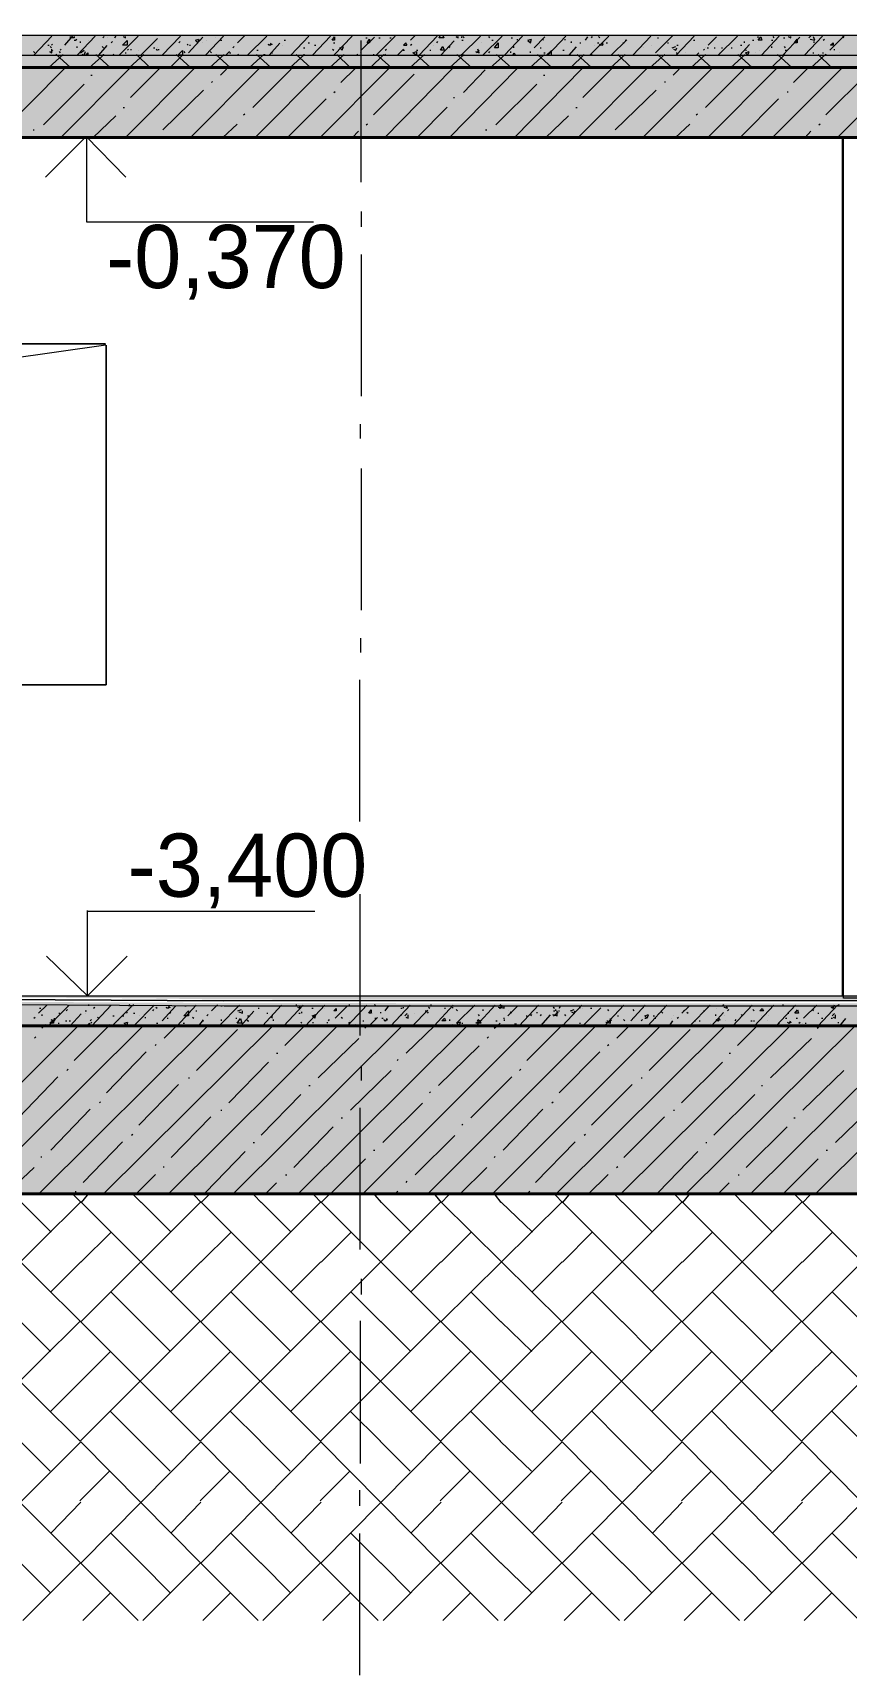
# Model space of a CAD drawing. Header units: millimetres. Extents: x -135211 to 49383, y -8033 to 228499.
# Drawn here: x -75301 to -72433, y 1049 to 6840 of the extents above; entities that cross this region are included whole.
import ezdxf

# ---------------------------------------------------------------- set-up
doc = ezdxf.new("R2010")
doc.units = ezdxf.units.MM
doc.layers.add('PDF _Геометрия', color=7, linetype='Continuous', true_color=0x1d1d1d)
doc.layers.add('PDF _Сплошная заливка', color=7, linetype='Continuous', true_color=0xffffff)
doc.layers.add('PDF _Текст', color=7, linetype='Continuous')

msp = doc.modelspace()

# ---------------------------------------------------------------- hatches: boundary and pattern name
at = {"layer": 'PDF _Сплошная заливка', "transparency": 33554559}
h = msp.add_hatch(color=256, dxfattribs=at)
h.paths.add_polyline_path([(-90915, 6475.5), (-90915, 6713.8), (-103545.3, 6713.8), (-103545.3, 6475.5)])
h.paths.add_polyline_path([(-5796.5, 6475.5), (-5796.5, 6713.8), (-26352.2, 6713.8), (-26352.2, 6475.5)])
h.paths.add_polyline_path([(-26398.8, 6475.5), (-26398.8, 6713.8), (-50899.8, 6713.8), (-50899.8, 6475.5)])
h.paths.add_polyline_path([(-50950.6, 6475.5), (-50950.6, 6713.8), (-77648.6, 6713.8), (-77648.6, 6475.5)])
h.paths.add_polyline_path([(-79718.6, 6475.5), (-79718.6, 6713.8), (-80167.3, 6713.8), (-80167.3, 6475.5)])
h.paths.add_polyline_path([(-80366.2, 6475.5), (-80366.2, 6713.8), (-82698.6, 6713.8), (-82698.6, 6475.5)])
h.paths.add_polyline_path([(-82897.6, 6475.5), (-82897.6, 6713.8), (-83397.1, 6713.8), (-83397.1, 6475.5)])
msp.add_hatch(color=256, dxfattribs=at).paths.add_polyline_path([(-76014.6, 3427.7), (-76106.4, 3428.2), (-77396.3, 3428.2), (-77396.3, 3343), (-66621.4, 3343), (-66621.4, 3415), (-74630.4, 3419.2), (-75320.4, 3423.4)])
at = {"layer": 'PDF _Сплошная заливка', "true_color": 0xf4f4f4, "transparency": 33554559}
msp.add_hatch(color=7, dxfattribs=at).paths.add_polyline_path([(-76279.9, 3444.1), (-75637.9, 3440.4), (-74918.3, 3436.1), (-74630.4, 3431.9), (-66621.4, 3427.7), (-66621.4, 3444.1), (-70846, 3444.1), (-70846, 3436.1), (-71849.3, 3440.4), (-72378.7, 3444.1)])
at = {"layer": 'PDF _Сплошная заливка', "transparency": 33554559}
h = msp.add_hatch(color=256, dxfattribs=at)
h.paths.add_polyline_path([(-50950.6, 2746.2), (-50950.6, 3341.5), (-104045.4, 3341.5), (-104045.4, 2746.2)])
h.paths.add_polyline_path([(-26352.2, 3341.5), (-26352.2, 2746.2), (646.3, 2746.2), (646.3, 3341.5), (-4602.7, 3341.5), (-4602.7, 3279.5), (-4848.3, 3279.5), (-4848.3, 3341.5)])
h.paths.add_polyline_path([(-26398.8, 2746.2), (-26398.8, 3341.5), (-50899.8, 3341.5), (-50899.8, 2746.2)])

# ---------------------------------------------------------------- linework, layer by layer
at = {"layer": 'PDF _Геометрия', "color": 7, "lineweight": 40}
for points in [[(-66622.2, 11543.3), (-66622.2, 6717.5), (-77399.4, 6717.5), (-77399.4, 10726.1)], [(-104046.1, 2746.4), (-50951, 2746.4), (-50951, 3343.3), (-50951, 6475.7), (-50951, 6716.9), (-66371.9, 6716.9)], [(-66618.2, 5659.3), (-66618.2, 3339.5), (-77396.3, 3339.5), (-77396.3, 6472.2)], [(-77395.9, 6471.8), (-66618.1, 6471.8)]]:
    msp.add_lwpolyline(points, dxfattribs=at)
at = {"layer": 'PDF _Геометрия', "color": 7, "lineweight": 9}
for points in [[(-77399.1, 6840), (-77399.1, 6831.5), (-69398.9, 6831.5), (-69398.9, 6840)], [(-77397.3, 6828.9), (-77397.3, 6761.3), (-69396.7, 6761.3), (-69396.7, 6828.9)], [(-74143.6, 6313.9), (-74143.6, 6813.2)], [(-77399.4, 6763.8), (-77399.4, 6717.5), (-69398.8, 6717.5), (-69398.8, 6763.8)], [(-77399.1, 3444.7), (-77399.1, 6475.8), (-77399.1, 3444.7), (-72446.2, 3444.7), (-72446.2, 6475.8)], [(-72442.9, 6471.8), (-77395.9, 6471.8)], [(-76066.5, 6471.8), (-75728, 6471.8), (-75109.8, 6471.8)], [(-75262.2, 6471.8), (-74961.7, 6471.8)], [(-75111.6, 6474), (-75111.6, 6173.5), (-74311.5, 6173.5)], [(-71845.4, 6471.4), (-71845.4, 3436), (-72442.5, 3436), (-72442.5, 6471.4)], [(-74142.4, 6155.9), (-74142.4, 6210.8)], [(-74142.5, 5559.3), (-74142.5, 6058.8)], [(-76444.5, 5541.7), (-75043.3, 5740.7)], [(-74145.4, 5410.1), (-74145.4, 5460.8)], [(-74142, 4804.7), (-74142, 5304.4)], [(-74144.5, 4655.6), (-74144.5, 4706.4)], [(-74148.4, 4058.9), (-74148.4, 4558.5)], [(-74143.7, 3901), (-74143.7, 3951.9)], [(-74147.2, 3304.4), (-74147.2, 3803.8)], [(-75790.5, 3444.7), (-75756.6, 3444.7), (-75108.9, 3444.7), (-75108.9, 3745.4)], [(-75107.1, 3743.1), (-74306.8, 3743.1)], [(-66621, 3444.1), (-66621, 3427.2), (-74630.1, 3427.2), (-77398.6, 3444.1), (-74630.1, 3427.2)], [(-77396.3, 3428.2), (-77396.3, 3339.5), (-66618.2, 3339.5), (-66618.2, 3411.3)], [(-77394.9, 3426.6), (-74626.2, 3409.7), (-66616.5, 3409.7), (-66616.5, 3422.1)], [(-75261.3, 3444.7), (-74960.6, 3444.7)], [(-72446.2, 3444.7), (-71540.6, 3444.7), (-71422.1, 3444.7)], [(-72442.5, 3436), (-72442.5, 3440.4)], [(251.1, 3341.6), (640.3, 3341.6), (640.3, 2744.7), (-104032.8, 2744.7)], [(-74142.9, 3146.4), (-74142.9, 3197.4)], [(-74146.6, 2549.8), (-74146.6, 3049.5)], [(-74142.2, 2391.9), (-74142.2, 2447)], [(-74145.9, 1795.2), (-74145.9, 2299.1)], [(-74148.2, 1646.1), (-74148.2, 1701.3)], [(-74148.7, 1049.4), (-74148.7, 1548.7)]]:
    msp.add_lwpolyline(points, dxfattribs=at)
at = {"layer": 'PDF _Геометрия', "lineweight": 9}
for points in [[(-75297.6, 6761.3), (-75234.2, 6828.9)], [(-75264.9, 6796.4), (-75264.9, 6796.4)], [(-75247.9, 6796.4), (-75243.6, 6796.4)], [(-75242.8, 6774.4), (-75234.3, 6770.1), (-75234.3, 6782.9)], [(-75239.7, 6791.9), (-75235.4, 6787.7)], [(-75239.4, 6770.1), (-75230.9, 6778.6)], [(-75236, 6796.4), (-75231.7, 6800.7)], [(-75205.1, 6778.9), (-75200.9, 6783.1)], [(-75188.4, 6796.4), (-75159.1, 6830.4)], [(-75156.1, 6827), (-75156.1, 6822.8), (-75168.8, 6822.8), (-75168.8, 6827)], [(-75155.1, 6814), (-75150.8, 6814), (-75146.6, 6818.2)], [(-75146.6, 6791.9), (-75146.6, 6787.7)], [(-75145.4, 6761.3), (-75081.6, 6828.9)], [(-75134.5, 6809.5), (-75134.5, 6805.2)], [(-75132.7, 6770.1), (-75120, 6778.6)], [(-75104.9, 6814), (-75104.9, 6814)], [(-75068.9, 6761.3), (-75039.5, 6795.3)], [(-75056.9, 6791.9), (-75052.7, 6787.7)], [(-75054.5, 6822.8), (-75050.3, 6827)], [(-75037.6, 6822.8), (-75037.6, 6822.8)], [(-75033, 6831.5), (-75033, 6831.5)], [(-75024.5, 6805.2), (-75020.3, 6809.5)], [(-75011.6, 6822.8), (-75007.4, 6831.2)], [(-74997, 6761.3), (-74929.4, 6828.9)], [(-74982.8, 6827), (-74974.3, 6822.8), (-74974.3, 6827)], [(-74968, 6778.9), (-74963.7, 6783.1)], [(-74956.1, 6783.1), (-74956.1, 6778.9)], [(-74929.7, 6778.9), (-74929.7, 6778.9)], [(-74920.9, 6761.3), (-74861.4, 6820.4)], [(-74875.9, 6787.7), (-74871.6, 6787.7)], [(-74866.4, 6783.1), (-74862.1, 6778.9)], [(-74862.3, 6787.7), (-74862.3, 6787.7)], [(-74858.3, 6783.1), (-74858.3, 6778.9)], [(-74844.8, 6761.3), (-74781, 6828.9)], [(-74786.6, 6805.2), (-74782.3, 6809.5)], [(-74757.5, 6800.7), (-74753.3, 6796.4)], [(-74752.3, 6770.1), (-74701.7, 6824.9)], [(-74749, 6796.4), (-74744.8, 6796.4)], [(-74728.1, 6814), (-74715.4, 6818.2)], [(-74727.9, 6813.7), (-74719.4, 6805.2), (-74715.2, 6817.9)], [(-74702.5, 6805.2), (-74702.5, 6805.2)], [(-74692.2, 6761.3), (-74628.8, 6828.9)], [(-74690.3, 6814), (-74690.3, 6814)], [(-74656.1, 6822.8), (-74656.1, 6822.8)], [(-74639.3, 6814), (-74635.1, 6814)], [(-74595.8, 6787.7), (-74591.6, 6791.9)], [(-74579.2, 6805.2), (-74553.8, 6830.7)], [(-74544.2, 6761.3), (-74476.2, 6828.9)], [(-74511.5, 6778.9), (-74507.2, 6778.9)], [(-74473.2, 6800.7), (-74464.7, 6796.4), (-74460.5, 6804.9)], [(-74469.4, 6796.4), (-74456.7, 6800.7)], [(-74467.7, 6761.3), (-74429.9, 6803.8)], [(-74422.2, 6796.4), (-74422.2, 6796.4)], [(-74415, 6814), (-74410.8, 6814)], [(-74391.6, 6761.3), (-74328.3, 6828.9)], [(-74372.6, 6831.5), (-74368.4, 6831.5)], [(-74368.4, 6831.5), (-74368.4, 6831.5)], [(-74346.4, 6787.7), (-74342.1, 6787.7)], [(-74330.3, 6805.2), (-74326, 6805.2)], [(-74315.5, 6761.3), (-74252.2, 6828.9)], [(-74307.9, 6796.4), (-74303.7, 6796.4)], [(-74244.6, 6783.1), (-74240.3, 6778.9)], [(-74241.1, 6822.8), (-74241.1, 6822.8)], [(-74240.6, 6805.2), (-74236.4, 6805.2)], [(-74239.4, 6761.3), (-74175.6, 6828.9)], [(-74218.9, 6787.7), (-74206.1, 6791.9)], [(-74218.6, 6787.4), (-74210.1, 6778.9), (-74205.9, 6791.6)], [(-74143.3, 6805.2), (-74143.3, 6805.2)], [(-74143, 6778.9), (-74096.7, 6825.6)], [(-74126.9, 6822.8), (-74122.6, 6822.8)], [(-74091, 6761.3), (-74023.4, 6828.9)], [(-74081, 6822.8), (-74076.7, 6822.8)], [(-74058.4, 6778.9), (-74054.2, 6783.1)], [(-74042.3, 6822.8), (-74038.1, 6822.8)], [(-74014.9, 6761.3), (-73993.7, 6782.6)], [(-73995.1, 6778.9), (-73990.8, 6778.9)], [(-73982, 6796.4), (-73986.3, 6804.9), (-73994.8, 6796.4), (-73982, 6796.4), (-73982, 6800.7)], [(-73969.8, 6814), (-73952.8, 6831)], [(-73969.3, 6796.4), (-73965, 6800.7)], [(-73947.9, 6778.9), (-73943.6, 6778.9)], [(-73938.8, 6761.3), (-73875.1, 6828.9)], [(-73901.6, 6778.9), (-73897.3, 6778.9)], [(-73889.4, 6796.4), (-73889.4, 6796.4)], [(-73876.9, 6805.2), (-73873.1, 6809.5)], [(-73855.9, 6831.2), (-73851.6, 6822.8), (-73868.6, 6822.8), (-73864.4, 6831.2)], [(-73862.3, 6761.3), (-73816, 6811.9)], [(-73834.3, 6787.7), (-73830, 6791.9)], [(-73810, 6827), (-73801.5, 6822.8), (-73801.5, 6827)], [(-73804.9, 6822.8), (-73804.9, 6827)], [(-73786.2, 6765.6), (-73790.5, 6761.3), (-73722.9, 6828.9)], [(-73788.4, 6814), (-73784.2, 6814)], [(-73788.3, 6822.8), (-73788.3, 6827)], [(-73784.5, 6827), (-73780.3, 6822.8)], [(-73740.2, 6774.4), (-73727.4, 6770.1), (-73731.7, 6782.9)], [(-73736.3, 6770.1), (-73727.8, 6778.6)], [(-73720.6, 6805.2), (-73720.6, 6805.2)], [(-73714.4, 6761.3), (-73646.8, 6828.9)], [(-73694.9, 6827), (-73690.6, 6822.8)], [(-73682.2, 6814), (-73678, 6814)], [(-73638.3, 6761.3), (-73574.5, 6828.9)], [(-73614.6, 6822.8), (-73610.4, 6822.8)], [(-73605.2, 6787.7), (-73605.2, 6791.9)], [(-73593.9, 6818.2), (-73593.9, 6814)], [(-73555.6, 6814), (-73542.9, 6818.2)], [(-73555.3, 6813.7), (-73546.8, 6805.2), (-73542.6, 6817.9)], [(-73533.8, 6787.7), (-73495.6, 6825.9)], [(-73512.9, 6796.4), (-73512.9, 6796.4)], [(-73512.6, 6787.7), (-73508.3, 6787.7)], [(-73504.2, 6818.2), (-73500, 6814)], [(-73472.9, 6761.3), (-73472.9, 6778.3), (-73489.9, 6761.3), (-73485.6, 6761.3), (-73422.3, 6828.9)], [(-73431.9, 6778.9), (-73427.7, 6778.9)], [(-73424, 6814), (-73424, 6818.2)], [(-73409.5, 6761.3), (-73384, 6791.1)], [(-73407, 6805.2), (-73407, 6805.2)], [(-73403.2, 6809.5), (-73403.2, 6805.2)], [(-73372.6, 6805.2), (-73368.4, 6805.2)], [(-73352.6, 6814), (-73344.1, 6826.7)], [(-73337.7, 6761.3), (-73269.7, 6828.9)], [(-73331.7, 6822.8), (-73327.5, 6827)], [(-73321.7, 6796.4), (-73321.7, 6796.4)], [(-73309.7, 6805.2), (-73305.5, 6805.2)], [(-73306.2, 6827), (-73302, 6822.8)], [(-73304.7, 6800.7), (-73291.9, 6796.4), (-73291.9, 6804.9)], [(-73301.3, 6796.4), (-73288.6, 6800.7)], [(-73279.6, 6805.2), (-73275.3, 6805.2)], [(-73261.6, 6761.3), (-73206.3, 6816.2)], [(-73244.9, 6778.9), (-73244.9, 6778.9)], [(-73220.5, 6805.2), (-73216.3, 6805.2)], [(-73212.4, 6814), (-73208.1, 6814)], [(-73185.1, 6761.3), (-73121.7, 6828.9)], [(-73148.4, 6787.7), (-73148.4, 6787.7)], [(-73119, 6796.4), (-73119, 6796.4)], [(-73105.1, 6770.1), (-73045.6, 6829.2)], [(-73098.5, 6822.8), (-73094.7, 6822.8)], [(-73063.7, 6805.2), (-73059.5, 6805.2)], [(-73046.4, 6787.7), (-73033.6, 6791.9)], [(-73042.2, 6783.1), (-73034.1, 6778.9), (-73029.8, 6787.4)], [(-73032.9, 6761.3), (-72969.1, 6828.9)], [(-73029.8, 6796.4), (-73025.5, 6796.4)], [(-72971.5, 6814), (-72967.3, 6814)], [(-72936.3, 6778.9), (-72932.5, 6783.1)], [(-72928.2, 6787.7), (-72928.2, 6787.7)], [(-72923.6, 6787.7), (-72919.3, 6787.7)], [(-72920.1, 6796.4), (-72890.4, 6826.2)], [(-72898.5, 6787.7), (-72894.7, 6787.7)], [(-72884.5, 6761.3), (-72816.9, 6828.9)], [(-72873.4, 6787.7), (-72869.2, 6787.7)], [(-72870, 6831.5), (-72861.5, 6831.5)], [(-72861.5, 6831.5), (-72861.5, 6831.5)], [(-72839, 6787.7), (-72834.7, 6787.7)], [(-72808.4, 6761.3), (-72774.4, 6799.6)], [(-72805.8, 6796.4), (-72801.6, 6796.4)], [(-72793.5, 6809.5), (-72793.5, 6805.2)], [(-72788.4, 6778.9), (-72784.2, 6778.9)], [(-72763.4, 6814), (-72759.1, 6814)], [(-72743, 6822.8), (-72743, 6827)], [(-72737.4, 6778.9), (-72737.4, 6778.9)], [(-72732.3, 6761.3), (-72669, 6828.9)], [(-72696.2, 6814), (-72692, 6814)], [(-72695.3, 6787.7), (-72695.3, 6791.9)], [(-72692.4, 6827), (-72688.2, 6822.8)], [(-72656.2, 6761.3), (-72596.7, 6824.7)], [(-72653.8, 6822.8), (-72649.5, 6822.8)], [(-72652.4, 6791.9), (-72648.6, 6787.7)], [(-72648.2, 6778.9), (-72643.9, 6778.9)], [(-72637.2, 6827), (-72628.7, 6822.8), (-72628.7, 6827)], [(-72610.8, 6805.2), (-72606.6, 6809.5)], [(-72579.7, 6761.3), (-72516.3, 6828.9)], [(-72565, 6822.8), (-72556.5, 6831.2)], [(-72560.7, 6818.2), (-72543.7, 6814), (-72548, 6826.7)], [(-72547.5, 6809.5), (-72547.5, 6805.2)], [(-72514.4, 6814), (-72510.2, 6818.2)], [(-72491.3, 6778.9), (-72440.7, 6829.9)], [(-72474.7, 6778.9), (-72474.7, 6783.1)], [(-72446.1, 6827), (-72441.8, 6822.8)], [(-75298.5, 6774.4), (-75294.3, 6770.1)], [(-75244.7, 6717.5), (-75194.1, 6763.8)], [(-75221.5, 6761.3), (-75217.2, 6765.6)], [(-75168.6, 6717.5), (-75219.2, 6763.8)], [(-75208.8, 6774.4), (-75204.6, 6770.1)], [(-75128.8, 6765.6), (-75120.3, 6761.3), (-75116, 6774.1)], [(-75115.6, 6761.3), (-75107.1, 6769.8), (-75107.1, 6761.3)], [(-75108, 6765.6), (-75108, 6761.3)], [(-75101, 6717.5), (-75049.9, 6763.8)], [(-75029.1, 6717.5), (-75079.7, 6763.8)], [(-75052.7, 6761.3), (-75052.7, 6765.6)], [(-75018.3, 6765.6), (-75014, 6761.3)], [(-74975.9, 6770.1), (-74972.1, 6770.1)], [(-74963.8, 6761.3), (-74959.6, 6761.3)], [(-74961, 6717.5), (-74910.4, 6763.8)], [(-74957.3, 6612.2), (-74851.7, 6717.8)], [(-74889.1, 6717.5), (-74935.9, 6763.8)], [(-74817.2, 6717.5), (-74770.8, 6763.8)], [(-74745.3, 6717.5), (-74795.9, 6763.8)], [(-74769.3, 6774.4), (-74765, 6770.1)], [(-74677.7, 6717.5), (-74626.6, 6763.8)], [(-74675.4, 6774.4), (-74671.1, 6770.1)], [(-74605.8, 6717.5), (-74656.4, 6763.8)], [(-74620.3, 6761.3), (-74607.6, 6774.1)], [(-74607.8, 6770.1), (-74603.5, 6770.1)], [(-74578.7, 6765.6), (-74574.4, 6761.3)], [(-74537.7, 6717.5), (-74487.1, 6763.8)], [(-74527.7, 6761.3), (-74523.4, 6761.3)], [(-74461.6, 6717.5), (-74512.6, 6763.8)], [(-74484.7, 6765.6), (-74484.7, 6761.3)], [(-74460.3, 6770.1), (-74456, 6770.1)], [(-74393.9, 6717.5), (-74343.3, 6763.8)], [(-74322, 6717.5), (-74372.7, 6763.8)], [(-74345.7, 6765.6), (-74345.7, 6761.3)], [(-74254.4, 6717.5), (-74203.4, 6763.8)], [(-74182.5, 6717.5), (-74228.9, 6763.8)], [(-74159.5, 6761.3), (-74155.2, 6765.6)], [(-74147, 6770.1), (-74147, 6770.1)], [(-74110.2, 6717.5), (-74063.8, 6763.8)], [(-74099.5, 6765.6), (-74099.5, 6761.3)], [(-74038.3, 6717.5), (-74089.3, 6763.8)], [(-74061.3, 6761.3), (-74057.4, 6765.6)], [(-73970.7, 6717.5), (-73920, 6763.8)], [(-73960.8, 6770.1), (-73948, 6774.4)], [(-73960.5, 6769.8), (-73947.8, 6761.3), (-73947.8, 6774.1)], [(-73898.8, 6717.5), (-73949.4, 6763.8)], [(-73831.1, 6717.5), (-73780.1, 6763.8)], [(-73754.6, 6717.5), (-73805.6, 6763.8)], [(-73693.8, 6770.1), (-73690, 6774.4)], [(-73686.9, 6717.5), (-73636.3, 6763.8)], [(-73615, 6717.5), (-73666.1, 6763.8)], [(-73617.3, 6774.4), (-73617.3, 6770.1)], [(-73608.5, 6761.3), (-73604.3, 6769.8), (-73600, 6761.3)], [(-73547.4, 6717.5), (-73496.8, 6763.8)], [(-73545.9, 6770.1), (-73545.9, 6774.4)], [(-73541.3, 6761.3), (-73541.3, 6761.3)], [(-73471.2, 6717.5), (-73521.9, 6763.8)], [(-73499.2, 6770.1), (-73494.9, 6770.1)], [(-73403.6, 6717.5), (-73356.8, 6763.8)], [(-73331.3, 6717.5), (-73382.3, 6763.8)], [(-73361.4, 6612.2), (-73255.7, 6717.8)], [(-73329.6, 6761.3), (-73329.6, 6765.6)], [(-73263.6, 6717.5), (-73213, 6763.8)], [(-73191.7, 6717.5), (-73238.5, 6763.8)], [(-73124.1, 6717.5), (-73073, 6763.8)], [(-73047.9, 6717.5), (-73098.6, 6763.8)], [(-73033.3, 6770.1), (-73029, 6770.1)], [(-72999.7, 6770.1), (-72999.7, 6770.1)], [(-72980.3, 6717.5), (-72929.3, 6763.8)], [(-72961, 6761.3), (-72952.5, 6769.8)], [(-72908, 6717.5), (-72959, 6763.8)], [(-72880.7, 6770.1), (-72880.7, 6770.1)], [(-72840.4, 6717.5), (-72789.7, 6763.8)], [(-72764.2, 6717.5), (-72814.8, 6763.8)], [(-72788, 6770.1), (-72775.2, 6774.4)], [(-72788, 6769.8), (-72779.5, 6761.3), (-72775.2, 6774.1)], [(-72753.6, 6770.1), (-72753.6, 6770.1)], [(-72696.6, 6717.5), (-72649.8, 6763.8)], [(-72624.7, 6717.5), (-72675.3, 6763.8)], [(-72556.6, 6717.5), (-72506, 6763.8)], [(-72551.2, 6770.1), (-72547, 6770.1)], [(-72484.7, 6717.5), (-72531.5, 6763.8)], [(-72524.8, 6761.3), (-72524.8, 6761.3)], [(-72524.8, 6761.3), (-72524.8, 6761.3)], [(-72517.2, 6770.1), (-72513, 6770.1)], [(-72507.8, 6761.3), (-72503.6, 6765.6)], [(-72457.3, 6770.1), (-72457.3, 6770.1)], [(-75431.7, 6471.8), (-75190.5, 6713)], [(-75202.9, 6471.8), (-74961.7, 6713)], [(-75096.4, 6691.1), (-75092.1, 6691.1)], [(-74974.5, 6471.8), (-74733.3, 6713)], [(-74745.7, 6471.8), (-74504.5, 6713)], [(-74671.6, 6664.8), (-74667.7, 6669.1)], [(-74639.3, 6691.1), (-74618, 6712.4)], [(-74525.1, 6577.1), (-74390, 6712.6)], [(-74517.3, 6471.8), (-74276.1, 6713)], [(-74288.4, 6471.8), (-74047.2, 6713)], [(-74214.8, 6664.8), (-74163.7, 6715.5)], [(-74100.3, 6550.8), (-73956.6, 6694.9)], [(-74060, 6471.8), (-73823.1, 6713)], [(-73831.6, 6471.8), (-73594.3, 6713)], [(-73782.4, 6629.7), (-73706.2, 6710.2)], [(-73602.8, 6471.8), (-73365.9, 6713)], [(-73500.5, 6691.1), (-73496.2, 6691.1)], [(-73378.3, 6471.8), (-73137.1, 6713)], [(-73149.9, 6471.8), (-72908.7, 6713)], [(-73071.7, 6664.8), (-73071.7, 6669.1)], [(-73043.4, 6691.1), (-73022.1, 6712.4)], [(-72929.1, 6577.1), (-72794, 6712.6)], [(-72921.5, 6471.8), (-72679.8, 6713)], [(-72692.6, 6471.8), (-72451.4, 6713)], [(-72618.7, 6664.8), (-72568, 6715.5)], [(-72504.6, 6550.8), (-72360.5, 6694.9)], [(-72464.2, 6471.8), (-72222.6, 6713)], [(-75264.2, 6515.7), (-75120.4, 6659.4)], [(-74843.3, 6498.1), (-74699.5, 6637.7)], [(-74402.9, 6471.8), (-74267.5, 6607.1)], [(-74239.4, 6629.7), (-74235.2, 6634)], [(-73818.5, 6612.2), (-73814.7, 6612.2)], [(-73668.1, 6515.7), (-73524.4, 6659.4)], [(-73247.3, 6498.1), (-73103.5, 6637.7)], [(-72807.1, 6471.8), (-72671.7, 6607.1)], [(-72639.2, 6629.7), (-72639.2, 6634)], [(-75088.9, 6471.8), (-75008.2, 6547.8)], [(-74982.5, 6577.1), (-74978.2, 6577.1)], [(-74557.9, 6550.8), (-74553.6, 6555)], [(-73945.6, 6471.8), (-73839.8, 6577.7)], [(-73492.7, 6471.8), (-73412.4, 6547.8)], [(-73386.5, 6577.1), (-73382.3, 6577.1)], [(-72961.7, 6550.8), (-72957.5, 6555)], [(-75300.4, 6498.1), (-75296.1, 6498.1)], [(-74631.7, 6471.8), (-74580.9, 6518.3)], [(-74174.5, 6471.8), (-74153.1, 6493.1)], [(-74125.5, 6515.7), (-74121.2, 6519.9)], [(-73704.7, 6498.1), (-73700.5, 6498.1)], [(-73035.5, 6471.8), (-72984.7, 6518.3)], [(-72578.2, 6471.8), (-72557.3, 6493.1)], [(-72529.4, 6515.7), (-72525.2, 6519.9)], [(-75297.2, 3365.8), (-75292.8, 3369.8)], [(-75280.9, 3383.3), (-75251, 3412.8)], [(-75278, 3400.9), (-75273.5, 3400.9)], [(-75268.6, 3374.6), (-75268.6, 3378.6)], [(-75245.5, 3339.5), (-75173.7, 3411.3)], [(-75237.6, 3361), (-75225.1, 3357), (-75225.1, 3365.5)], [(-75234.1, 3357), (-75221.6, 3361)], [(-75209.6, 3383.3), (-75205.6, 3383.3)], [(-75183.6, 3392.1), (-75179.1, 3396.1)], [(-75169.2, 3339.5), (-75131.3, 3381.8)], [(-75116.7, 3392.1), (-75112.3, 3392.1)], [(-75115.5, 3383.3), (-75115.5, 3383.3)], [(-75103.6, 3409.7), (-75103.6, 3413.7)], [(-75098.9, 3357), (-75094.5, 3361)], [(-75093.4, 3339.5), (-75025.6, 3411.3)], [(-75087.2, 3400.9), (-75083.2, 3404.9)], [(-75073.8, 3369.8), (-75069.4, 3365.8)], [(-75021.1, 3339.5), (-74953.7, 3407.3)], [(-75018.9, 3374.6), (-75014.4, 3374.6)], [(-74985, 3374.6), (-74981, 3374.6)], [(-74972.4, 3387.8), (-74968.4, 3383.3)], [(-74947.1, 3413.7), (-74947.1, 3409.7), (-74964, 3409.7), (-74959.6, 3413.7)], [(-74946.1, 3383.3), (-74942.1, 3383.3)], [(-74945.3, 3339.5), (-74873, 3411.3)], [(-74924.8, 3374.6), (-74924.8, 3374.6)], [(-74904.3, 3365.8), (-74904.3, 3369.8)], [(-74878.7, 3392.1), (-74874.6, 3396.1)], [(-74867, 3404.9), (-74863, 3400.9)], [(-74844.7, 3357), (-74798.3, 3407.9)], [(-74832.7, 3405.3), (-74824.2, 3400.9), (-74819.7, 3409.3)], [(-74829.1, 3400.9), (-74816.2, 3404.9)], [(-74828.1, 3365.8), (-74823.6, 3365.8)], [(-74819.4, 3383.3), (-74815, 3387.3)], [(-74792.7, 3339.5), (-74724.9, 3411.3)], [(-74764.8, 3409.7), (-74760.8, 3409.7)], [(-74738.5, 3369.8), (-74734, 3365.8)], [(-74727.1, 3392.1), (-74723.1, 3392.1)], [(-74716.4, 3339.5), (-74699.4, 3360.4)], [(-74688, 3374.6), (-74683.5, 3379)], [(-74671.3, 3392.1), (-74650.4, 3413.1)], [(-74644.6, 3339.5), (-74572.7, 3411.3)], [(-74637.8, 3409.7), (-74633.8, 3409.7)], [(-74637.3, 3361), (-74637.3, 3357)], [(-74585.9, 3365.8), (-74581.9, 3365.8)], [(-74578.2, 3392.1), (-74565.7, 3396.1)], [(-74574.7, 3387.8), (-74561.7, 3383.3), (-74561.7, 3391.8)], [(-74568.3, 3339.5), (-74521.9, 3390.3)], [(-74547.6, 3361), (-74543.2, 3357)], [(-74544, 3374.6), (-74539.5, 3374.6)], [(-74507.3, 3400.9), (-74503.2, 3400.9)], [(-74492, 3339.5), (-74424.2, 3411.3)], [(-74476.6, 3383.3), (-74472.1, 3383.3)], [(-74459.7, 3369.8), (-74455.7, 3365.8)], [(-74459.2, 3374.6), (-74454.8, 3374.6)], [(-74453.5, 3361), (-74453.5, 3357)], [(-74415.7, 3339.5), (-74348.3, 3411.3)], [(-74371.3, 3409.7), (-74371.3, 3413.7)], [(-74367.7, 3404.9), (-74359.3, 3400.9), (-74359.3, 3409.3)], [(-74362.9, 3383.3), (-74358.9, 3383.3)], [(-74358.8, 3392.1), (-74358.8, 3392.1)], [(-74354.4, 3387.8), (-74354.4, 3383.3)], [(-74339.9, 3339.5), (-74272, 3411.3)], [(-74316.9, 3400.9), (-74312.5, 3400.9)], [(-74316.1, 3374.6), (-74303.6, 3378.6)], [(-74315.7, 3374.3), (-74307.2, 3365.8), (-74303.2, 3378.3)], [(-74273.7, 3400.9), (-74273.7, 3400.9)], [(-74259.1, 3357), (-74254.6, 3361)], [(-74257.2, 3409.7), (-74252.7, 3409.7)], [(-74235.4, 3365.8), (-74193, 3408.1)], [(-74213.5, 3369.8), (-74209.1, 3365.8)], [(-74191.7, 3339.5), (-74123.9, 3411.3)], [(-74185, 3409.7), (-74185, 3413.7)], [(-74115.4, 3339.5), (-74085.6, 3368.9)], [(-74104.7, 3383.3), (-74104.7, 3383.3)], [(-74096.3, 3413.7), (-74091.8, 3409.7)], [(-74094.9, 3365.8), (-74090.5, 3365.8)], [(-74074.4, 3383.3), (-74074.4, 3387.3)], [(-74070.4, 3365.8), (-74065.9, 3365.8)], [(-74065, 3361), (-74056.6, 3357), (-74052.1, 3365.5)], [(-74061.5, 3357), (-74049, 3361)], [(-74058.4, 3392.1), (-74045.4, 3409)], [(-74039.2, 3339.5), (-73971.3, 3411.3)], [(-74003.5, 3400.9), (-73999.5, 3400.9)], [(-74002.2, 3374.6), (-74002.2, 3379)], [(-73995.1, 3404.9), (-73995.1, 3400.9)], [(-73989.2, 3374.6), (-73980.8, 3383)], [(-73985.7, 3369.8), (-73977.2, 3365.8), (-73977.2, 3378.3)], [(-73962.9, 3339.5), (-73908, 3394.3)], [(-73956.7, 3383.3), (-73956.7, 3383.3)], [(-73917.9, 3392.1), (-73913.5, 3392.1)], [(-73909.9, 3383.3), (-73905.9, 3387.8)], [(-73905.5, 3405.3), (-73901, 3400.9)], [(-73897, 3409.7), (-73897, 3413.7)], [(-73886.6, 3339.5), (-73818.8, 3411.3)], [(-73850.2, 3400.9), (-73846.2, 3400.9)], [(-73832.2, 3361), (-73832.2, 3357)], [(-73820.8, 3400.9), (-73820.8, 3405.3)], [(-73808.7, 3396.1), (-73804.3, 3392.1)], [(-73793.8, 3352.2), (-73806.8, 3348.2), (-73743, 3411.6)], [(-73738.5, 3339.5), (-73670.7, 3411.3)], [(-73734.1, 3357), (-73729.6, 3361)], [(-73731.1, 3379), (-73727, 3374.6)], [(-73714.6, 3396.1), (-73714.6, 3392.1)], [(-73659.9, 3405.3), (-73651.4, 3400.9), (-73647.4, 3413.4)], [(-73656.3, 3400.9), (-73643.8, 3409.3)], [(-73655.9, 3409.7), (-73651.5, 3413.7)], [(-73652.3, 3404.9), (-73639.4, 3400.9), (-73639.4, 3409.3)], [(-73641.8, 3365.8), (-73637.8, 3365.8)], [(-73638.2, 3357), (-73638.2, 3361)], [(-73625.8, 3374.6), (-73592.4, 3408.4)], [(-73622.4, 3392.1), (-73622.4, 3392.1)], [(-73617.8, 3387.8), (-73613.4, 3383.3)], [(-73586.3, 3339.5), (-73518.5, 3411.3)], [(-73562.8, 3409.7), (-73562.8, 3409.7)], [(-73561.6, 3374.6), (-73557.6, 3374.6)], [(-73545.5, 3374.6), (-73541.5, 3378.6)], [(-73523.8, 3387.3), (-73523.8, 3383.3)], [(-73511.7, 3374.6), (-73507.6, 3378.6)], [(-73510, 3339.5), (-73476.1, 3377.4)], [(-73468.9, 3379), (-73451.9, 3374.6), (-73451.9, 3391.5)], [(-73466, 3404.9), (-73461.5, 3400.9)], [(-73465.3, 3374.6), (-73448.3, 3387)], [(-73465, 3392.1), (-73460.5, 3392.1)], [(-73456.5, 3392.1), (-73456.5, 3396.1)], [(-73448.1, 3392.1), (-73443.6, 3392.1)], [(-73444.6, 3400.9), (-73440.6, 3409.3)], [(-73433.8, 3339.5), (-73365.9, 3411.3)], [(-73426.9, 3378.6), (-73422.9, 3374.6)], [(-73405.7, 3392.1), (-73392.8, 3396.1)], [(-73402.1, 3387.8), (-73393.6, 3383.3), (-73389.1, 3391.8)], [(-73371.9, 3405.3), (-73371.9, 3400.9)], [(-73364.3, 3400.9), (-73364.3, 3400.9)], [(-73361.9, 3339.5), (-73298.1, 3402.8)], [(-73334.5, 3400.9), (-73330.5, 3400.9)], [(-73329.7, 3374.6), (-73329.7, 3374.6)], [(-73291.8, 3409.7), (-73287.8, 3409.7)], [(-73285.6, 3339.5), (-73217.8, 3411.3)], [(-73280.8, 3352.2), (-73263.9, 3348.2), (-73263.9, 3365.2)], [(-73277.3, 3348.2), (-73260.3, 3360.7)], [(-73275.1, 3396.1), (-73271.1, 3392.1)], [(-73240.1, 3374.6), (-73235.6, 3374.6)], [(-73218.5, 3361), (-73214, 3357)], [(-73193.1, 3357), (-73142.2, 3411.9)], [(-73185.5, 3396.1), (-73181.5, 3392.1)], [(-73181.1, 3365.8), (-73181.1, 3365.8)], [(-73155.6, 3357), (-73151.6, 3361)], [(-73143.3, 3374.6), (-73130.8, 3378.6)], [(-73143.2, 3374.3), (-73134.7, 3365.8), (-73130.3, 3378.3)], [(-73143.2, 3365.8), (-73138.8, 3365.8)], [(-73133.1, 3339.5), (-73065.3, 3411.3)], [(-73113.9, 3374.6), (-73109.4, 3374.6)], [(-73109.3, 3365.8), (-73104.9, 3365.8)], [(-73096.2, 3383.3), (-73096.2, 3383.3)], [(-73084.6, 3387.8), (-73080.1, 3383.3)], [(-73049.1, 3365.8), (-73049.1, 3365.8)], [(-73041.7, 3374.6), (-73041.7, 3374.6)], [(-73029, 3365.8), (-73024.6, 3369.8)], [(-73012.4, 3383.3), (-72987, 3408.7)], [(-73008.5, 3392.1), (-73004, 3392.1)], [(-73000, 3392.1), (-73000, 3392.1)], [(-72995, 3387.3), (-72990.5, 3383.3)], [(-72985, 3339.5), (-72913.1, 3411.3)], [(-72935.8, 3392.1), (-72931.4, 3392.1)], [(-72915.2, 3409.7), (-72910.7, 3409.7)], [(-72908.7, 3339.5), (-72866.3, 3385.9)], [(-72893.6, 3378.6), (-72893.6, 3374.6)], [(-72892.4, 3361), (-72884, 3357), (-72879.5, 3365.5)], [(-72889.6, 3400.9), (-72889.6, 3400.9)], [(-72888.9, 3357), (-72876.4, 3361)], [(-72868.4, 3409.7), (-72864.4, 3413.7)], [(-72864.6, 3404.9), (-72852.2, 3400.9), (-72856.2, 3409.3)], [(-72863.3, 3374.6), (-72863.3, 3374.6)], [(-72852, 3392.1), (-72847.6, 3396.1)], [(-72832.8, 3339.5), (-72765, 3411.3)], [(-72824.6, 3357), (-72820.6, 3361)], [(-72822, 3409.7), (-72822, 3409.7)], [(-72804, 3379), (-72800, 3374.6)], [(-72762.4, 3396.1), (-72757.9, 3392.1)], [(-72756.5, 3339.5), (-72688.7, 3411.3)], [(-72732.2, 3374.6), (-72732.2, 3374.6)], [(-72706.8, 3374.6), (-72706.8, 3374.6)], [(-72680.2, 3339.5), (-72612.4, 3411.3)], [(-72656.7, 3413.7), (-72656.7, 3409.7)], [(-72647.3, 3365.8), (-72642.8, 3365.8)], [(-72640.1, 3383.3), (-72635.6, 3383.3)], [(-72609.8, 3365.8), (-72605.4, 3365.8)], [(-72583.5, 3365.8), (-72537.1, 3412.2)], [(-72551.1, 3392.1), (-72547.1, 3396.1)], [(-72533.5, 3383.3), (-72529.1, 3383.3)], [(-72532.1, 3339.5), (-72464.3, 3411.3)], [(-72520.2, 3365.8), (-72515.7, 3365.8)], [(-72487.1, 3405.3), (-72478.6, 3400.9), (-72474.6, 3413.4)], [(-72486.3, 3365.8), (-72481.8, 3365.8)], [(-72484, 3400.9), (-72475.5, 3409.3)], [(-72483.1, 3383.3), (-72483.1, 3383.3)], [(-72482.5, 3374.6), (-72474, 3383)], [(-72478.7, 3369.8), (-72470.3, 3365.8), (-72470.3, 3378.3)], [(-72462.3, 3409.7), (-72457.9, 3413.7)], [(-72455.8, 3339.5), (-72434.9, 3364.9)], [(-75737, 2742.8), (-75140.1, 3339.7)], [(-75512.5, 2742.8), (-74911.2, 3339.7)], [(-75284, 2742.8), (-74682.7, 3339.7)], [(-75269.7, 3330.7), (-75257.2, 3343.2)], [(-75211.9, 3348.2), (-75207.9, 3348.2)], [(-75185.9, 3357), (-75181.9, 3357)], [(-75173.4, 3357), (-75168.9, 3357)], [(-75155.6, 3216.6), (-75028.7, 3343.5)], [(-75110.3, 3339.5), (-75101.8, 3347.9), (-75101.8, 3339.5)], [(-75096.8, 3348.2), (-75092.8, 3352.2)], [(-75055.1, 2742.8), (-74454.2, 3339.7)], [(-75000.3, 3357), (-75000.3, 3357)], [(-74979, 3348.2), (-74966.6, 3352.2)], [(-74978.7, 3347.9), (-74970.2, 3339.5), (-74966.2, 3351.9)], [(-74864.9, 3348.2), (-74860.8, 3348.2)], [(-74837.8, 3295.6), (-74795.8, 3338)], [(-74826.6, 2742.8), (-74225.7, 3339.7)], [(-74770.7, 3348.2), (-74766.7, 3348.2)], [(-74723.9, 3181.5), (-74580, 3325.5)], [(-74703.3, 3357), (-74699.3, 3357)], [(-74636.5, 3348.2), (-74636.5, 3348.2)], [(-74598.1, 2742.8), (-73997.2, 3339.7)], [(-74568.1, 3357), (-74568.1, 3357)], [(-74544.1, 3357), (-74540, 3357)], [(-74413, 3269.3), (-74341.1, 3341.2)], [(-74369.6, 2742.8), (-73768.3, 3339.7)], [(-74356.8, 3352.2), (-74352.8, 3348.2)], [(-74314.4, 3352.2), (-74314.4, 3348.2)], [(-74263.1, 3352.2), (-74263.1, 3348.2)], [(-74187.7, 3348.2), (-74183.2, 3352.2)], [(-74183.7, 3357), (-74183.7, 3357)], [(-74166.3, 3343.5), (-74161.8, 3339.5)], [(-74141.1, 2742.8), (-73544.3, 3339.7)], [(-74137.7, 3357), (-74133.7, 3357)], [(-74131.1, 3330.7), (-74127.1, 3334.7)], [(-73984.8, 3242.9), (-73883.3, 3340.3)], [(-73937.4, 3343.5), (-73937.4, 3339.5)], [(-73912.2, 2742.8), (-73315.3, 3339.7)], [(-73823.2, 3339.5), (-73818.8, 3343.5)], [(-73806.3, 3347.9), (-73797.8, 3339.5), (-73793.8, 3351.9)], [(-73788.9, 3348.2), (-73784.5, 3348.2)], [(-73739, 3348.2), (-73734.5, 3352.2)], [(-73683.7, 2742.8), (-73086.8, 3339.7)], [(-73674.2, 3330.7), (-73657.2, 3343.2)], [(-73668.1, 3357), (-73663.6, 3357)], [(-73662.2, 3339.5), (-73653.7, 3347.9)], [(-73603.3, 3339.5), (-73598.8, 3347.9), (-73594.8, 3339.5)], [(-73559.8, 3216.6), (-73432.9, 3343.5)], [(-73459.3, 2742.8), (-72858.3, 3339.7)], [(-73374.1, 3348.2), (-73369.6, 3348.2)], [(-73319.6, 3343.5), (-73319.6, 3339.5)], [(-73277.8, 3357), (-73273.3, 3357)], [(-73268.8, 3348.2), (-73268.8, 3348.2)], [(-73241.9, 3295.6), (-73199.5, 3338)], [(-73230.8, 2742.8), (-72629.8, 3339.7)], [(-73209.4, 3339.5), (-73205.3, 3343.5)], [(-73127.8, 3181.5), (-72983.8, 3325.5)], [(-73056.8, 3339.5), (-73044.3, 3356.4)], [(-73002.3, 2742.8), (-72400.9, 3339.7)], [(-72968.7, 3357), (-72964.3, 3357)], [(-72952.2, 3357), (-72948.2, 3357)], [(-72913.3, 3348.2), (-72913.3, 3348.2)], [(-72858.5, 3357), (-72858.5, 3357)], [(-72817, 3269.3), (-72745.1, 3341.2)], [(-72773.8, 2742.8), (-72172.4, 3339.7)], [(-72768.9, 3357), (-72764.9, 3357)], [(-72760.4, 3357), (-72756.4, 3357)], [(-72710.5, 3357), (-72710.5, 3357)], [(-72671.9, 3348.2), (-72667.9, 3348.2)], [(-72641.6, 3352.2), (-72633.1, 3348.2), (-72629.1, 3356.7)], [(-72638, 3348.2), (-72625.5, 3352.2)], [(-72600.1, 3348.2), (-72595.7, 3352.2)], [(-72587.2, 3348.2), (-72587.2, 3348.2)], [(-72578.3, 3348.2), (-72573.8, 3348.2)], [(-72544.8, 2742.8), (-71943.9, 3339.7)], [(-72535.5, 3330.7), (-72531.1, 3334.7)], [(-72460.5, 3348.2), (-72460.5, 3352.2)], [(-75295.3, 3295.6), (-75290.9, 3299.6)], [(-75041.9, 3102.6), (-74901.8, 3246.7)], [(-74870.3, 3269.3), (-74866.2, 3273.3)], [(-74441.7, 3242.9), (-74437.7, 3242.9)], [(-74295.4, 3155.2), (-74151.8, 3294.7)], [(-73870.5, 3128.9), (-73726.9, 3268.5)], [(-73699, 3295.6), (-73695, 3299.6)], [(-73445.8, 3102.6), (-73301.7, 3246.7)], [(-73274.3, 3269.3), (-73270.2, 3273.3)], [(-72846.1, 3242.9), (-72841.6, 3242.9)], [(-72699.5, 3155.2), (-72555.5, 3294.7)], [(-75180.9, 3181.5), (-75176.8, 3185.6)], [(-74609.6, 3067.5), (-74469.8, 3211.2)], [(-74017, 3216.6), (-74013, 3220.6)], [(-73585.2, 3181.5), (-73580.7, 3185.6)], [(-73013.6, 3067.5), (-72869.9, 3211.2)], [(-75352.4, 3014.8), (-75212.6, 3158.7)], [(-74927.7, 2988.5), (-74787.8, 3132.4)], [(-74752.9, 3155.2), (-74748.4, 3155.2)], [(-74327.8, 3128.9), (-74323.7, 3128.9)], [(-74181.2, 3041.1), (-74037.4, 3180.9)], [(-73756.6, 3014.8), (-73612.8, 3158.7)], [(-73331.8, 2988.5), (-73187.9, 3132.4)], [(-73156.6, 3155.2), (-73152.6, 3155.2)], [(-72731.8, 3128.9), (-72727.8, 3128.9)], [(-72585.6, 3041.1), (-72441.4, 3180.9)], [(-75066.8, 3067.5), (-75062.7, 3071.5)], [(-74495.6, 2953.4), (-74356.1, 3097.4)], [(-73902.8, 3102.6), (-73898.8, 3106.6)], [(-73470.8, 3067.5), (-73466.8, 3071.5)], [(-72899.8, 2953.4), (-72755.8, 3097.4)], [(-75238.3, 2900.8), (-75098.7, 3044.8)], [(-74813.3, 2874.4), (-74673.7, 3018.6)], [(-74638.6, 3041.1), (-74634.6, 3041.1)], [(-74213.7, 3014.8), (-74209.7, 3014.8)], [(-74067.5, 2927.1), (-73927.5, 3066.6)], [(-73642.3, 2900.8), (-73502.7, 3044.8)], [(-73217.6, 2874.4), (-73073.5, 3018.6)], [(-73042.5, 3041.1), (-73038.5, 3041.1)], [(-72618, 3014.8), (-72613.5, 3014.8)], [(-72471.2, 2927.1), (-72327.6, 3066.6)], [(-74953, 2953.4), (-74948.5, 2957.4)], [(-74381.5, 2839.3), (-74241.8, 2983.1)], [(-73789, 2988.5), (-73784.5, 2992.5)], [(-73356.8, 2953.4), (-73352.8, 2957.4)], [(-72785.5, 2839.3), (-72641.8, 2983.1)], [(-75124.1, 2786.7), (-74984.7, 2930.5)], [(-74692.4, 2751.6), (-74552.5, 2895.5)], [(-74524.7, 2927.1), (-74520.2, 2927.1)], [(-74099.6, 2900.8), (-74095.6, 2900.8)], [(-73953.2, 2813), (-73813.5, 2952.8)], [(-73528.3, 2786.7), (-73388.5, 2930.5)], [(-73096.3, 2751.6), (-72956.4, 2895.5)], [(-72928.3, 2927.1), (-72924.3, 2927.1)], [(-72503.6, 2900.8), (-72499.6, 2900.8)], [(-75398.3, 2742.8), (-75296.6, 2840)], [(-75270.8, 2874.4), (-75270.8, 2878.5)], [(-74838.8, 2839.3), (-74838.8, 2843.4)], [(-74255.4, 2742.8), (-74128.1, 2869.7)], [(-73797.9, 2742.8), (-73700.8, 2840)], [(-73674.7, 2874.4), (-73670.7, 2878.5)], [(-73242.8, 2839.3), (-73238.7, 2843.4)], [(-72659.1, 2742.8), (-72532.2, 2869.7)], [(-74940.9, 2742.8), (-74868.9, 2814.8)], [(-74483.9, 2742.8), (-74441.6, 2785.1)], [(-74410.2, 2813), (-74406.2, 2813)], [(-73985.4, 2786.7), (-73981.4, 2790.7)], [(-73345, 2742.8), (-73273, 2814.8)], [(-72888, 2742.8), (-72845.7, 2785.1)], [(-72814.6, 2813), (-72810.1, 2813)], [(-75149.8, 2751.6), (-75149.8, 2755.6)], [(-74026.4, 2742.8), (-74013.8, 2755.4)], [(-73553.6, 2751.6), (-73549.1, 2755.6)]]:
    msp.add_lwpolyline(points, dxfattribs=at)
for points in [[(-74968.3, 6796.4), (-74985.3, 6796.4), (-74968.3, 6813.4)], [(-74773.4, 6761.3), (-74790.4, 6761.3), (-74773.4, 6778.3)], [(-74237, 6826.7), (-74237, 6814), (-74245.5, 6814)], [(-74113.6, 6817.9), (-74113.6, 6805.2), (-74122.1, 6805.2)], [(-73855.2, 6791.6), (-73851, 6778.9), (-73863.7, 6778.9)], [(-73660.9, 6787.7), (-73673.2, 6787.7), (-73660.9, 6804.7)], [(-72734.5, 6826.7), (-72730.2, 6814), (-72743, 6814)], [(-72606.6, 6817.9), (-72606.6, 6805.2), (-72615.1, 6805.2)], [(-72479.5, 6804.9), (-72479.5, 6796.4), (-72488, 6796.4)], [(-75228.8, 3360.7), (-75228.8, 3348.2), (-75241.8, 3348.2)], [(-74752.2, 3374.6), (-74769.1, 3374.6), (-74752.2, 3391.5)], [(-74564.2, 3348.2), (-74581.1, 3348.2), (-74568.7, 3365.2)], [(-74231.8, 3400.6), (-74231.8, 3392.1), (-74240.3, 3392.1)], [(-74108.3, 3395.8), (-74108.3, 3383.3), (-74116.8, 3383.3)], [(-73850.1, 3365.5), (-73845.6, 3357), (-73858.5, 3357)], [(-73726, 3360.7), (-73722, 3348.2), (-73734.5, 3348.2)], [(-72729, 3400.6), (-72725, 3392.1), (-72737.4, 3392.1)], [(-72605.3, 3395.8), (-72601.3, 3383.3), (-72613.8, 3383.3)]]:
    msp.add_lwpolyline(points, close=True, dxfattribs=at)
at = {"layer": 'PDF _Геометрия', "color": 7, "lineweight": 18}
for points in [[(-74973.4, 6331.4), (-75112.8, 6475.1), (-75257, 6331.4)], [(-75252.8, 3584.6), (-75108.9, 3444.7), (-74969, 3584.6)]]:
    msp.add_lwpolyline(points, dxfattribs=at)
at = {"layer": 'PDF _Геометрия', "color": 7, "lineweight": 9}
for points in [[(-75045.4, 5743.5), (-76645.8, 5743.5)], [(-76642.4, 5739.3), (-76642.4, 4541.5), (-75042.2, 4541.5), (-75042.2, 5739.3), (-75042.2, 4541.5), (-76642.4, 4541.5)]]:
    msp.add_lwpolyline(points, close=True, dxfattribs=at)
at = {"layer": 'PDF _Геометрия', "color": 28, "lineweight": 9, "true_color": 0x0e0e0e}
for points in [[(-75109.8, 2741.7), (-75131, 2716.5), (-75156.2, 2741.7)], [(-74919, 2716.5), (-74944.7, 2741.7)], [(-74681.9, 2741.7), (-74707.6, 2716.5), (-74732.8, 2741.7)], [(-74495.6, 2716.5), (-74521.3, 2741.7)], [(-74258.5, 2741.7), (-74284.2, 2716.5), (-74309.4, 2741.7)], [(-74072.2, 2716.5), (-74093.8, 2741.7)], [(-73835.6, 2741.7), (-73860.8, 2716.5), (-73881.9, 2741.7)], [(-73649.3, 2716.5), (-73670.4, 2741.7)], [(-73412.2, 2741.7), (-73433.3, 2716.5), (-73458.5, 2741.7)], [(-73221.4, 2716.5), (-73247, 2741.7)], [(-72988.7, 2741.7), (-73009.9, 2716.5), (-73035.1, 2741.7)], [(-72798.4, 2716.5), (-72823.6, 2741.7)], [(-72561.3, 2741.7), (-72586.5, 2716.5), (-72612.1, 2741.7)], [(-68770.1, 2295.3), (-69193.3, 2718.5), (-69616.8, 2295.3), (-70044, 2718.5), (-70467.6, 2295.3), (-70890.7, 2718.5), (-71314.3, 2295.3), (-71741.5, 2718.5), (-72165.1, 2295.3), (-72588.2, 2718.5), (-73011.8, 2295.3), (-73434.9, 2718.5), (-73862.5, 2295.3), (-74285.7, 2718.5), (-74709.2, 2295.3), (-75132.3, 2718.5), (-75560, 2295.3)], [(-68770.1, 2718.5), (-69193.3, 2295.3), (-69616.8, 2718.5), (-70044, 2295.3), (-70467.6, 2718.5), (-70890.7, 2295.3), (-71314.3, 2718.5), (-71741.5, 2295.3), (-72165.1, 2718.5), (-72588.2, 2295.3), (-73011.8, 2718.5), (-73434.9, 2295.3), (-73862.5, 2718.5), (-74285.7, 2295.3), (-74709.2, 2718.5), (-75132.3, 2295.3), (-75560, 2718.5)], [(-75236.8, 2611.2), (-75342.7, 2717.1)], [(-75131, 2716.5), (-75131, 2716.5)], [(-75131, 2716.5), (-75131, 2716.5)], [(-74813.7, 2611.2), (-74919.6, 2717.1)], [(-74707.6, 2716.5), (-74707.6, 2716.5)], [(-74707.6, 2716.5), (-74707.6, 2716.5)], [(-74390.2, 2611.2), (-74496.1, 2717.1)], [(-74284.2, 2716.5), (-74284.2, 2716.5)], [(-74284.2, 2716.5), (-74284.2, 2716.5)], [(-73967.1, 2611.2), (-74073, 2717.1)], [(-73860.8, 2716.5), (-73860.8, 2716.5)], [(-73860.8, 2716.5), (-73860.8, 2716.5)], [(-73539.4, 2611.2), (-73649.4, 2717.1)], [(-73433.3, 2716.5), (-73433.3, 2716.5)], [(-73433.3, 2716.5), (-73433.3, 2716.5)], [(-73116.3, 2611.2), (-73221.8, 2717.1)], [(-73009.9, 2716.5), (-73009.9, 2716.5)], [(-73009.9, 2716.5), (-73009.9, 2716.5)], [(-72692.8, 2611.2), (-72798.7, 2717.1)], [(-72586.5, 2716.5), (-72586.5, 2716.5)], [(-72586.5, 2716.5), (-72586.5, 2716.5)], [(-75131.6, 2505.9), (-75025.6, 2612)], [(-74708.4, 2505.9), (-74602.3, 2612)], [(-74285.1, 2505.9), (-74179.1, 2612)], [(-73861.8, 2505.9), (-73755.8, 2612)], [(-73434, 2505.9), (-73328.5, 2612)], [(-73010.8, 2505.9), (-72904.7, 2612)], [(-72587.5, 2505.9), (-72481.5, 2612)], [(-75237.8, 2400.6), (-75132.1, 2506.4)], [(-74814.4, 2400.6), (-74708.7, 2506.4)], [(-74391.5, 2400.6), (-74285.3, 2506.4)], [(-73968, 2400.6), (-73862.3, 2506.4)], [(-73540.5, 2400.6), (-73434.3, 2506.4)], [(-73117.1, 2400.6), (-73011.4, 2506.4)], [(-72693.7, 2400.6), (-72588, 2506.4)], [(-74921, 2295.3), (-75026.5, 2401.2)], [(-74497.4, 2295.3), (-74603.3, 2401.2)], [(-74074.3, 2295.3), (-74180.2, 2401.2)], [(-73650.7, 2295.3), (-73756.6, 2401.2)], [(-73223.1, 2295.3), (-73329, 2401.2)], [(-72800, 2295.3), (-72905.9, 2401.2)], [(-72376.9, 2295.3), (-72482.3, 2401.2)], [(-68771.8, 2297.5), (-69195.1, 1874.2), (-69618.3, 2297.5), (-70046.1, 1874.2), (-70469.4, 2297.5), (-70892.7, 1874.2), (-71315.9, 2297.5), (-71743.3, 1874.2), (-72167, 2297.5), (-72590.3, 1874.2), (-73013.5, 2297.5), (-73436.8, 1874.2), (-73864.1, 2297.5), (-74287.4, 1874.2), (-74710.7, 2297.5), (-75134.4, 1874.2), (-75561.7, 2297.5)], [(-68771.8, 1874.2), (-69195.1, 2297.5), (-69618.3, 1874.2), (-70046.1, 2297.5), (-70469.4, 1874.2), (-70892.7, 2297.5), (-71315.9, 1874.2), (-71743.3, 2297.5), (-72167, 1874.2), (-72590.3, 2297.5), (-73013.5, 1874.2), (-73436.8, 2297.5), (-73864.1, 1874.2), (-74287.4, 2297.5), (-74710.7, 1874.2), (-75134.4, 2297.5), (-75561.7, 1874.2)], [(-75238.9, 2190.1), (-75344.5, 2296.1)], [(-75132.3, 2295.3), (-75132.3, 2295.3)], [(-75132.3, 2295.3), (-75132.3, 2295.3)], [(-74815.6, 2190.1), (-74921.2, 2296.1)], [(-74709.2, 2295.3), (-74709.2, 2295.3)], [(-74709.2, 2295.3), (-74709.2, 2295.3)], [(-74391.9, 2190.1), (-74497.9, 2296.1)], [(-74285.7, 2295.3), (-74285.7, 2295.3)], [(-74285.7, 2295.3), (-74285.7, 2295.3)], [(-73968.6, 2190.1), (-74074.7, 2296.1)], [(-73862.5, 2295.3), (-73862.5, 2295.3)], [(-73862.5, 2295.3), (-73862.5, 2295.3)], [(-73541.3, 2190.1), (-73651.4, 2296.1)], [(-73434.9, 2295.3), (-73434.9, 2295.3)], [(-73434.9, 2295.3), (-73434.9, 2295.3)], [(-73118, 2190.1), (-73223.6, 2296.1)], [(-73011.8, 2295.3), (-73011.8, 2295.3)], [(-73011.8, 2295.3), (-73011.8, 2295.3)], [(-72694.7, 2190.1), (-72800.3, 2296.1)], [(-72588.2, 2295.3), (-72588.2, 2295.3)], [(-72588.2, 2295.3), (-72588.2, 2295.3)], [(-75133.6, 2084.8), (-75027.4, 2190.5)], [(-74710.1, 2084.8), (-74604.4, 2190.5)], [(-74286.7, 2084.8), (-74181, 2190.5)], [(-73863.3, 2084.8), (-73757.6, 2190.5)], [(-73435.8, 2084.8), (-73330.1, 2190.5)], [(-73012.4, 2084.8), (-72906.6, 2190.5)], [(-72589.4, 2084.8), (-72483.2, 2190.5)], [(-75239.5, 1979.5), (-75133.6, 2085.4)], [(-74816.4, 1979.5), (-74710.5, 2085.4)], [(-74392.8, 1979.5), (-74286.9, 2085.4)], [(-73969.7, 1979.5), (-73863.8, 2085.4)], [(-73542.1, 1979.5), (-73436.2, 2085.4)], [(-73118.9, 1979.5), (-73013, 2085.4)], [(-72695.4, 1979.5), (-72589.5, 2085.4)], [(-74922.7, 1874.2), (-75028.3, 1980.2)], [(-74499, 1874.2), (-74605.1, 1980.2)], [(-74075.8, 1874.2), (-74181.8, 1980.2)], [(-73652.5, 1874.2), (-73758.5, 1980.2)], [(-73225.1, 1874.2), (-73330.7, 1980.2)], [(-72801.9, 1874.2), (-72907.5, 1980.2)], [(-72378.6, 1874.2), (-72484.2, 1980.2)], [(-68769.6, 1444.3), (-69193, 1871.8), (-69616.5, 1444.3), (-70044, 1871.8), (-70467.4, 1444.3), (-70890.9, 1871.8), (-71313.8, 1444.3), (-71741.4, 1871.8), (-72164.8, 1444.3), (-72588.2, 1871.8), (-73011.6, 1444.3), (-73434.6, 1871.8), (-73862.2, 1444.3), (-74285.6, 1871.8), (-74709, 1444.3), (-75132.4, 1871.8), (-75560, 1444.3)], [(-68769.6, 1871.8), (-69193, 1444.3), (-69616.5, 1871.8), (-70044, 1444.3), (-70467.4, 1871.8), (-70890.9, 1444.3), (-71313.8, 1871.8), (-71741.4, 1444.3), (-72164.8, 1871.8), (-72588.2, 1444.3), (-73011.6, 1871.8), (-73434.6, 1444.3), (-73862.2, 1871.8), (-74285.6, 1444.3), (-74709, 1871.8), (-75132.4, 1444.3), (-75560, 1871.8)], [(-75240.6, 1768.9), (-75346.4, 1874.6)], [(-75134.4, 1874.2), (-75134.4, 1874.2)], [(-75134.4, 1874.2), (-75134.4, 1874.2)], [(-74817.2, 1768.9), (-74923, 1874.6)], [(-74710.7, 1874.2), (-74710.7, 1874.2)], [(-74710.7, 1874.2), (-74710.7, 1874.2)], [(-74393.8, 1768.9), (-74499.6, 1874.6)], [(-74287.4, 1874.2), (-74287.4, 1874.2)], [(-74287.4, 1874.2), (-74287.4, 1874.2)], [(-73970.4, 1768.9), (-74076.2, 1874.6)], [(-73864.1, 1874.2), (-73864.1, 1874.2)], [(-73864.1, 1874.2), (-73864.1, 1874.2)], [(-73542.9, 1768.9), (-73653.2, 1874.6)], [(-73436.8, 1874.2), (-73436.8, 1874.2)], [(-73436.8, 1874.2), (-73436.8, 1874.2)], [(-73119.5, 1768.9), (-73225.7, 1874.6)], [(-73013.5, 1874.2), (-73013.5, 1874.2)], [(-73013.5, 1874.2), (-73013.5, 1874.2)], [(-72696.6, 1768.9), (-72802.3, 1874.6)], [(-72590.3, 1874.2), (-72590.3, 1874.2)], [(-72590.3, 1874.2), (-72590.3, 1874.2)], [(-75135.2, 1663.6), (-75029.3, 1769.5)], [(-74711.7, 1663.6), (-74605.8, 1769.5)], [(-74288.6, 1663.6), (-74182.7, 1769.5)], [(-73865, 1663.6), (-73759.1, 1769.5)], [(-73437.8, 1663.6), (-73331.9, 1769.5)], [(-73014.3, 1663.6), (-72908.4, 1769.5)], [(-72591.2, 1663.6), (-72485.3, 1769.5)], [(-75237.7, 1549.6), (-75132.1, 1659.7)], [(-74814.4, 1549.6), (-74708.4, 1659.7)], [(-74391.1, 1549.6), (-74285.1, 1659.7)], [(-73967.8, 1549.6), (-73861.8, 1659.7)], [(-73540.4, 1549.6), (-73434.4, 1659.7)], [(-73116.7, 1549.6), (-73011.1, 1659.7)], [(-72693.4, 1549.6), (-72587.8, 1659.7)], [(-74920.5, 1444.3), (-75026.7, 1550)], [(-74497.5, 1444.3), (-74603.3, 1550)], [(-74074.1, 1444.3), (-74179.8, 1550)], [(-73650.7, 1444.3), (-73756.4, 1550)], [(-73223.1, 1444.3), (-73328.9, 1550)], [(-72799.7, 1444.3), (-72905.4, 1550)], [(-72376.7, 1444.3), (-72482.5, 1550)], [(-75238.4, 1339), (-75344.3, 1444.9)], [(-74930.4, 1242.5), (-75133.3, 1445.8), (-75336.6, 1242.5)], [(-75132.4, 1444.3), (-75132.4, 1444.3)], [(-75132.4, 1444.3), (-75132.4, 1444.3)], [(-74815.3, 1339), (-74921.2, 1444.9)], [(-74506.7, 1242.5), (-74710.1, 1445.8), (-74913.4, 1242.5)], [(-74709, 1444.3), (-74709, 1444.3)], [(-74709, 1444.3), (-74709, 1444.3)], [(-74391.8, 1339), (-74497.6, 1444.9)], [(-74083.5, 1242.5), (-74286.9, 1445.8), (-74489.7, 1242.5)], [(-74285.6, 1444.3), (-74285.6, 1444.3)], [(-74285.6, 1444.3), (-74285.6, 1444.3)], [(-73968.6, 1339), (-74074.5, 1444.9)], [(-73660.3, 1242.5), (-73863.7, 1445.8), (-74066.5, 1242.5)], [(-73862.2, 1444.3), (-73862.2, 1444.3)], [(-73862.2, 1444.3), (-73862.2, 1444.3)], [(-73541, 1339), (-73651, 1444.9)], [(-73232.6, 1242.5), (-73435.9, 1445.8), (-73639.2, 1242.5)], [(-73434.6, 1444.3), (-73434.6, 1444.3)], [(-73434.6, 1444.3), (-73434.6, 1444.3)], [(-73117.9, 1339), (-73223.7, 1444.9)], [(-72809.4, 1242.5), (-73012.7, 1445.8), (-73215.6, 1242.5)], [(-73011.6, 1444.3), (-73011.6, 1444.3)], [(-73011.6, 1444.3), (-73011.6, 1444.3)], [(-72694.3, 1339), (-72800.2, 1444.9)], [(-72386.2, 1242.5), (-72589.5, 1445.8), (-72792.4, 1242.5)], [(-72588.2, 1444.3), (-72588.2, 1444.3)], [(-72588.2, 1444.3), (-72588.2, 1444.3)], [(-75125, 1242.5), (-75027.7, 1339.8)], [(-74701.8, 1242.5), (-74604.5, 1339.8)], [(-74278.1, 1242.5), (-74180.8, 1339.8)], [(-73855, 1242.5), (-73757.6, 1339.8)], [(-73427.6, 1242.5), (-73330.3, 1339.8)], [(-73004, 1242.5), (-72906.7, 1339.8)], [(-72580.8, 1242.5), (-72483.5, 1339.8)]]:
    msp.add_lwpolyline(points, dxfattribs=at)
at = {"layer": 'PDF _Сплошная заливка', "lineweight": 5, "transparency": 33554559}
for points in [[(-77397.3, 6828.9), (-69396.7, 6828.9), (-77397.3, 6761.3), (-69396.7, 6761.3)], [(-77399.4, 6763.8), (-69398.8, 6763.8), (-77399.4, 6717.5), (-69398.8, 6717.5)]]:
    msp.add_solid(points, dxfattribs=at)

# ---------------------------------------------------------------- texts
at = {"layer": 'PDF _Текст', "char_height": 222.7, "attachment_point": 4, "style": ''}
for s, insert in [('-0,370', (-75042.9, 6031)), ('-3,400', (-74966.7, 3884.8))]:
    msp.add_mtext(s, dxfattribs=dict(at, insert=insert))

doc.saveas('drawing.dxf')
